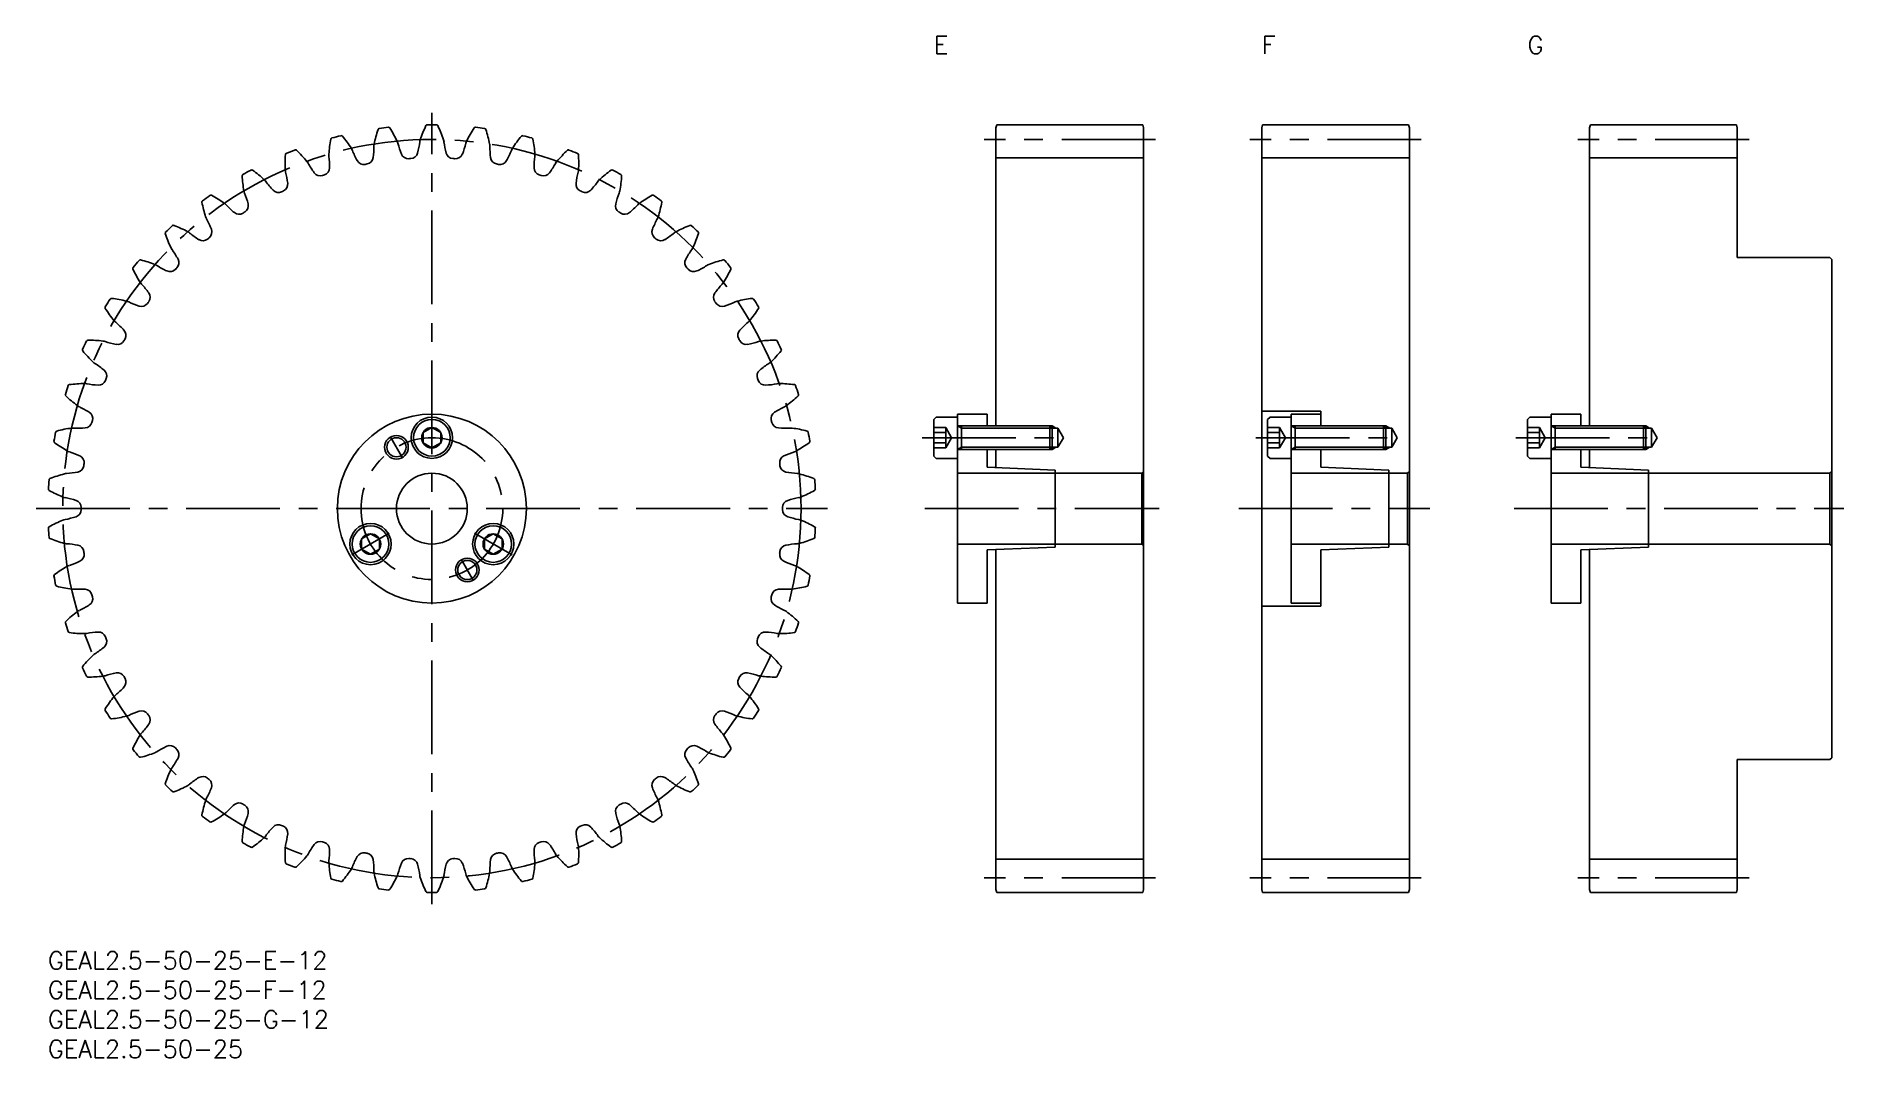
# Model space of a CAD drawing. Extents: x -2 to 304, y -18 to 155.
import ezdxf

# ---------------------------------------------------------------- set-up
doc = ezdxf.new("R2010")
doc.units = 0
doc.header["$LTSCALE"] = 0.5
doc.linetypes.add('CENTER', pattern=[50.8, 31.75, -6.35, 6.35, -6.35])
for name, color, linetype in [('MSM_CENTER', 1, 'CENTER'), ('MSM_CONTINUOUS', 7, 'CONTINUOUS'), ('MSM_NARROW', 5, 'CONTINUOUS'), ('MSM_PART_NUMBER', 7, 'CONTINUOUS')]:
    doc.layers.add(name, color=color, linetype=linetype)
doc.styles.get("Standard").update_dxf_attribs({"font": 'txt.shx', "height": 2, "bigfont": 'bigfont.shx'})

# ---------------------------------------------------------------- blocks, each defined once
blk = doc.blocks.new('*U3')
at = {"layer": 'MSM_PART_NUMBER'}
blk.add_text('GEAL2.5-50-25-F-12', height=3, dxfattribs=at).set_placement((0, -8))
blk = doc.blocks.new('*U4')
at = {"layer": 'MSM_PART_NUMBER'}
blk.add_text('GEAL2.5-50-25-E-12', height=3, dxfattribs=at).set_placement((0, -3))
blk = doc.blocks.new('*U5')
at = {"layer": 'MSM_PART_NUMBER'}
blk.add_text('GEAL2.5-50-25-G-12', height=3, dxfattribs=at).set_placement((0, -13))
blk = doc.blocks.new('*U6')
at = {"layer": 'MSM_PART_NUMBER'}
blk.add_text('E', height=3, dxfattribs=at).set_placement((150, 152))
blk = doc.blocks.new('*U7')
at = {"layer": 'MSM_PART_NUMBER'}
blk.add_text('G', height=3, dxfattribs=at).set_placement((250.5, 152))
blk = doc.blocks.new('*U8')
at = {"layer": 'MSM_PART_NUMBER'}
blk.add_text('GEAL2.5-50-25', height=3, dxfattribs=at).set_placement((0, -18))
blk = doc.blocks.new('*U9')
at = {"layer": 'MSM_PART_NUMBER'}
blk.add_text('F', height=3, dxfattribs=at).set_placement((205.5, 152))

msp = doc.modelspace()

# ---------------------------------------------------------------- linework, layer by layer
at = {"layer": 'MSM_CENTER'}
for p, q in [((65, 8), (65, 142)), ((187.5, 137.5), (158.5, 137.5)), ((232.5, 137.5), (203.5, 137.5)), ((288, 137.5), (259, 137.5)), ((57.95, 87.21), (60.05, 83.57)), ((148, 87), (172.51, 87)), ((204.5, 87), (229.01, 87)), ((248.5, 87), (273.01, 87)), ((-2, 75), (132, 75)), ((148.46, 75), (188.14, 75)), ((201.63, 75), (233.97, 75)), ((248.22, 75), (304.05, 75)), ((51.43, 67.16), (57.79, 70.84)), ((78.57, 67.16), (72.21, 70.84)), ((72.05, 62.79), (69.95, 66.43)), ((187.5, 12.5), (158.5, 12.5)), ((232.5, 12.5), (203.5, 12.5)), ((288, 12.5), (259, 12.5))]:
    msp.add_line(p, q, dxfattribs=at)
for radius in [62.5, 12]:
    msp.add_circle((65, 75), radius, dxfattribs=at)
at = {"layer": 'MSM_CONTINUOUS'}
for p, q in [((160.63, 140), (160.5, 139.5)), ((160.5, 139.5), (160.5, 89)), ((185.37, 140), (160.63, 140)), ((185.5, 139.5), (185.37, 140)), ((185.5, 10.5), (185.5, 139.5)), ((205.63, 140), (205.5, 139.5)), ((205.5, 139.5), (205.5, 10.5)), ((230.37, 140), (205.63, 140)), ((230.5, 139.5), (230.37, 140)), ((230.5, 10.5), (230.5, 139.5)), ((261.13, 140), (261, 139.5)), ((261, 139.5), (261, 89)), ((285.87, 140), (261.13, 140)), ((286, 139.5), (285.87, 140)), ((286, 117.5), (286, 139.5)), ((185.5, 134.38), (160.5, 134.38)), ((230.5, 134.38), (205.5, 134.38)), ((286, 134.38), (261, 134.38)), ((301.7, 117.5), (286, 117.5)), ((302, 117.2), (301.7, 117.5)), ((302, 32.8), (302, 117.2)), ((150, 90.1), (150.4, 90.5)), ((150, 90.1), (150, 83.9)), ((150.4, 90.5), (154, 90.5)), ((154, 59), (154, 91)), ((154, 91), (159, 91)), ((154, 89), (169.62, 89)), ((154.66, 89), (154.66, 85)), ((159, 91), (159, 89)), ((169.62, 85), (169.62, 89)), ((170, 88.62), (169.62, 89)), ((215.5, 91.5), (205.5, 91.5)), ((206.5, 90.1), (206.9, 90.5)), ((206.5, 90.1), (206.5, 83.9)), ((206.9, 90.5), (210.5, 90.5)), ((210.5, 59), (210.5, 91)), ((210.5, 91), (215.5, 91)), ((210.5, 89), (226.12, 89)), ((211.16, 89), (211.16, 85)), ((215.5, 91.5), (215.5, 89)), ((226.12, 85), (226.12, 89)), ((226.5, 88.62), (226.12, 89)), ((250.5, 90.1), (250.9, 90.5)), ((250.5, 90.1), (250.5, 83.9)), ((250.9, 90.5), (254.5, 90.5)), ((254.5, 59), (254.5, 91)), ((254.5, 91), (259.5, 91)), ((254.5, 89), (270.12, 89)), ((255.16, 89), (255.16, 85)), ((259.5, 91), (259.5, 89)), ((270.12, 85), (270.12, 89)), ((270.5, 88.62), (270.12, 89)), ((65, 88.73), (63.5, 87.87)), ((63.5, 87.87), (63.5, 86.13)), ((63.5, 86.13), (65, 85.27)), ((66.5, 87.87), (65, 88.73)), ((65, 85.27), (66.5, 86.13)), ((66.5, 86.13), (66.5, 87.87)), ((150, 88.73), (152, 88.73)), ((150, 87.87), (152, 87.87)), ((150, 86.13), (152, 86.13)), ((152, 88.73), (153, 87)), ((152, 85.27), (152, 88.73)), ((152, 85.27), (153, 87)), ((171, 88.62), (170, 88.62)), ((170, 85.38), (170, 88.62)), ((171.94, 87), (171, 88.62)), ((171, 85.38), (171, 88.62)), ((171, 85.38), (171.94, 87)), ((206.5, 88.73), (208.5, 88.73)), ((206.5, 87.87), (208.5, 87.87)), ((206.5, 86.13), (208.5, 86.13)), ((208.5, 88.73), (209.5, 87)), ((208.5, 85.27), (208.5, 88.73)), ((208.5, 85.27), (209.5, 87)), ((227.5, 88.62), (226.5, 88.62)), ((226.5, 85.38), (226.5, 88.62)), ((228.44, 87), (227.5, 88.62)), ((227.5, 85.38), (227.5, 88.62)), ((227.5, 85.38), (228.44, 87)), ((250.5, 88.73), (252.5, 88.73)), ((250.5, 87.87), (252.5, 87.87)), ((250.5, 86.13), (252.5, 86.13)), ((252.5, 88.73), (253.5, 87)), ((252.5, 85.27), (252.5, 88.73)), ((252.5, 85.27), (253.5, 87)), ((271.5, 88.62), (270.5, 88.62)), ((270.5, 85.38), (270.5, 88.62)), ((272.44, 87), (271.5, 88.62)), ((271.5, 85.38), (271.5, 88.62)), ((271.5, 85.38), (272.44, 87)), ((150, 85.27), (152, 85.27)), ((150.4, 83.5), (150, 83.9)), ((150.4, 83.5), (154, 83.5)), ((154, 85), (169.62, 85)), ((159, 85), (159, 82)), ((160.5, 85), (160.5, 81.93)), ((169.62, 85), (170, 85.38)), ((170, 85.38), (171, 85.38)), ((206.5, 85.27), (208.5, 85.27)), ((206.9, 83.5), (206.5, 83.9)), ((206.9, 83.5), (210.5, 83.5)), ((210.5, 85), (226.12, 85)), ((215.5, 85), (215.5, 82)), ((226.12, 85), (226.5, 85.38)), ((226.5, 85.38), (227.5, 85.38)), ((250.5, 85.27), (252.5, 85.27)), ((250.9, 83.5), (250.5, 83.9)), ((250.9, 83.5), (254.5, 83.5)), ((254.5, 85), (270.12, 85)), ((259.5, 85), (259.5, 82)), ((261, 85), (261, 81.93)), ((270.12, 85), (270.5, 85.38)), ((270.5, 85.38), (271.5, 85.38)), ((185.2, 81), (154, 81)), ((159, 82), (170.5, 81.5)), ((170.5, 68.5), (170.5, 81.5)), ((185.5, 81.3), (185.2, 81)), ((185.2, 69), (185.2, 81)), ((230.2, 81), (210.5, 81)), ((215.5, 82), (227, 81.5)), ((227, 68.5), (227, 81.5)), ((230.5, 81.3), (230.2, 81)), ((230.2, 69), (230.2, 81)), ((301.7, 81), (254.5, 81)), ((259.5, 82), (271, 81.5)), ((271, 68.5), (271, 81.5)), ((302, 81.3), (301.7, 81)), ((301.7, 69), (301.7, 81)), ((54.61, 70.73), (53.11, 69.87)), ((56.11, 69.87), (54.61, 70.73)), ((75.39, 70.73), (73.89, 69.87)), ((76.89, 69.87), (75.39, 70.73)), ((53.11, 69.87), (53.11, 68.13)), ((53.11, 68.13), (54.61, 67.27)), ((54.61, 67.27), (56.11, 68.13)), ((56.11, 68.13), (56.11, 69.87)), ((73.89, 69.87), (73.89, 68.13)), ((73.89, 68.13), (75.39, 67.27)), ((75.39, 67.27), (76.89, 68.13)), ((76.89, 68.13), (76.89, 69.87)), ((154, 69), (185.2, 69)), ((170.5, 68.5), (159, 68)), ((159, 68), (159, 59)), ((160.5, 68.07), (160.5, 10.5)), ((185.2, 69), (185.5, 68.7)), ((210.5, 69), (230.2, 69)), ((227, 68.5), (215.5, 68)), ((215.5, 58.5), (215.5, 68)), ((230.2, 69), (230.5, 68.7)), ((254.5, 69), (301.7, 69)), ((271, 68.5), (259.5, 68)), ((259.5, 68), (259.5, 59)), ((261, 68.07), (261, 10.5)), ((301.7, 69), (302, 68.7)), ((159, 59), (154, 59)), ((205.5, 58.5), (215.5, 58.5)), ((215.5, 59), (210.5, 59)), ((259.5, 59), (254.5, 59)), ((286, 10.5), (286, 32.5)), ((286, 32.5), (301.7, 32.5)), ((301.7, 32.5), (302, 32.8)), ((185.5, 15.62), (160.5, 15.62)), ((230.5, 15.62), (205.5, 15.62)), ((286, 15.62), (261, 15.62)), ((160.5, 10.5), (160.63, 10)), ((160.63, 10), (185.37, 10)), ((185.37, 10), (185.5, 10.5)), ((205.5, 10.5), (205.63, 10)), ((205.63, 10), (230.37, 10)), ((230.37, 10), (230.5, 10.5)), ((261, 10.5), (261.13, 10)), ((261.13, 10), (285.87, 10)), ((285.87, 10), (286, 10.5))]:
    msp.add_line(p, q, dxfattribs=at)
for centre, radius in [((65, 75), 16), ((65, 87), 3.5), ((65, 87), 3.1), ((59, 85.39), 1.62), ((65, 87), 1.73), ((65, 75), 6), ((54.61, 69), 3.5), ((54.61, 69), 3.1), ((54.61, 69), 1.73), ((75.39, 69), 3.5), ((75.39, 69), 3.1), ((75.39, 69), 1.73), ((71, 64.61), 1.62)]:
    msp.add_circle(centre, radius, dxfattribs=at)
for centre, radius, start, end in [((48.14, 137.52), 0.25, 105.0904, 168.8348), ((65, 75), 65, 103.7097, 105.0903), ((49.65, 137.91), 0.25, 39.9651, 103.7097), ((34.52, 125.22), 20, 32.6, 39.9651), ((74.86, 132.91), 20, 161.6349, 169), ((56.11, 139.14), 0.25, 97.8904, 161.6348), ((65, 75), 65, 96.5097, 97.8903), ((57.66, 139.33), 0.25, 32.7651, 96.5097), ((41.05, 128.64), 20, 25.4, 32.7651), ((82.04, 131.22), 20, 154.4349, 161.8), ((64.22, 139.75), 0.25, 90.6903, 154.4349), ((65, 75), 65, 89.3097, 90.6903), ((65.78, 139.75), 0.25, 25.5651, 89.3097), ((47.96, 131.22), 20, 18.2, 25.5651), ((88.95, 128.64), 20, 147.2349, 154.6), ((72.34, 139.33), 0.25, 83.4903, 147.2349), ((65, 75), 65, 82.1097, 83.4903), ((73.89, 139.14), 0.25, 18.3651, 82.1097), ((55.14, 132.91), 20, 11, 18.3651), ((95.48, 125.22), 20, 140.0349, 147.4), ((80.35, 137.91), 0.25, 76.2903, 140.0349), ((65, 75), 65, 74.9097, 76.2903), ((81.86, 137.52), 0.25, 11.1651, 74.9097), ((60.14, 133.55), 20, 176.0349, 183.4), ((40.44, 134.91), 0.25, 112.2904, 176.0349), ((65, 75), 65, 110.9097, 112.2903), ((41.89, 135.49), 0.25, 47.1651, 110.9097), ((28.46, 121), 20, 39.8, 47.1651), ((67.52, 133.69), 20, 168.8349, 176.2), ((49.63, 134.88), 2.07, 176.2, 186.7858), ((49.63, 134.88), 2.07, 22.0142, 32.6), ((66.99, 141.91), 16.67, 202.0336, 208.6503), ((38.52, 136.48), 16.67, 352.9497, 359.5664), ((57.25, 136.34), 2.07, 169, 179.5858), ((57.25, 136.34), 2.07, 14.8142, 25.4), ((75.36, 141.13), 16.67, 194.8336, 201.4503), ((61.01, 135.49), 1.25, 201.4503, 273.772), ((61.37, 135.52), 1.25, 273.428, 345.7497), ((46.43, 139.31), 16.67, 345.7497, 352.3664), ((65, 136.82), 2.07, 161.8, 172.3858), ((65, 136.82), 2.07, 7.6142, 18.2), ((83.57, 139.31), 16.67, 187.6336, 194.2503), ((68.63, 135.52), 1.25, 194.2503, 266.572), ((68.99, 135.49), 1.25, 266.228, 338.5497), ((54.64, 141.13), 16.67, 338.5497, 345.1664), ((72.75, 136.34), 2.07, 154.6, 165.1858), ((72.75, 136.34), 2.07, 0.4142, 11), ((91.48, 136.48), 16.67, 180.4336, 187.0503), ((63.01, 141.91), 16.67, 331.3497, 337.9664), ((80.37, 134.88), 2.07, 147.4, 157.9858), ((62.48, 133.69), 20, 3.8, 11.1651), ((80.37, 134.88), 2.07, 353.2142, 3.8), ((101.54, 121), 20, 132.8349, 140.2), ((88.11, 135.49), 0.25, 69.0903, 132.8349), ((65, 75), 65, 67.7097, 69.0903), ((89.56, 134.91), 0.25, 3.9651, 67.7097), ((69.86, 133.55), 20, 356.6, 3.9651), ((65, 75), 65, 118.1097, 119.4903), ((34.49, 132.11), 0.25, 54.3651, 118.1097), ((22.99, 116.06), 20, 47, 54.3651), ((42.24, 132.48), 2.07, 183.4, 193.9858), ((24.06, 127.96), 16.67, 7.3497, 13.9664), ((42.24, 132.48), 2.07, 29.2142, 39.8), ((58.59, 141.63), 16.67, 209.2336, 215.8503), ((46.09, 132.6), 1.25, 215.8503, 288.172), ((46.44, 132.71), 1.25, 287.828, 0.1497), ((31.02, 132.67), 16.67, 0.1497, 6.7664), ((53.46, 134.52), 1.25, 208.6503, 280.972), ((65, 75), 59.38, 100.628, 100.972), ((53.82, 134.59), 1.25, 280.628, 352.9497), ((65, 75), 59.38, 93.428, 93.772), ((65, 75), 59.38, 86.228, 86.572), ((76.18, 134.59), 1.25, 187.0503, 259.372), ((65, 75), 59.38, 79.028, 79.372), ((76.54, 134.52), 1.25, 259.028, 331.3497), ((98.98, 132.67), 16.67, 173.2336, 179.8503), ((83.56, 132.71), 1.25, 179.8503, 252.172), ((83.91, 132.6), 1.25, 251.828, 324.1497), ((71.41, 141.63), 16.67, 324.1497, 330.7664), ((87.76, 132.48), 2.07, 140.2, 150.7858), ((105.94, 127.96), 16.67, 166.0336, 172.6503), ((87.76, 132.48), 2.07, 346.0142, 356.6), ((107.01, 116.06), 20, 125.6349, 133), ((95.51, 132.11), 0.25, 61.8903, 125.6349), ((65, 75), 65, 60.5097, 61.8903), ((33.13, 131.36), 0.25, 119.4904, 183.2349), ((52.84, 132.48), 20, 183.2349, 190.6), ((35.22, 129.18), 2.07, 190.6, 201.1858), ((35.22, 129.18), 2.07, 36.4142, 47), ((50.29, 140.3), 16.67, 216.4336, 223.0503), ((39.02, 129.78), 1.25, 223.0503, 295.372), ((65, 75), 59.37, 115.028, 115.372), ((39.35, 129.93), 1.25, 295.028, 7.3497), ((65, 75), 59.37, 107.828, 108.172), ((65, 75), 59.37, 71.828, 72.172), ((90.65, 129.93), 1.25, 172.6503, 244.972), ((65, 75), 59.38, 64.628, 64.972), ((90.98, 129.78), 1.25, 244.628, 316.9497), ((79.71, 140.3), 16.67, 316.9497, 323.5664), ((94.78, 129.18), 2.07, 133, 143.5858), ((94.78, 129.18), 2.07, 338.8142, 349.4), ((77.16, 132.48), 20, 349.4, 356.7651), ((96.87, 131.36), 0.25, 356.7651, 60.5097), ((26.31, 126.92), 0.25, 126.6904, 190.4349), ((45.74, 130.5), 20, 190.4349, 197.8), ((65, 75), 65, 125.3097, 126.6903), ((27.57, 127.84), 0.25, 61.5651, 125.3097), ((18.17, 110.47), 20, 54.2, 61.5651), ((28.66, 125.02), 2.07, 43.6142, 54.2), ((42.22, 137.94), 16.67, 223.6336, 230.2503), ((17.75, 122.41), 16.67, 14.5497, 21.1664), ((32.67, 126.28), 1.25, 302.228, 14.5497), ((97.33, 126.28), 1.25, 165.4503, 237.772), ((112.25, 122.41), 16.67, 158.8336, 165.4503), ((87.78, 137.94), 16.67, 309.7497, 316.3664), ((101.34, 125.02), 2.07, 125.8, 136.3858), ((111.83, 110.47), 20, 118.4349, 125.8), ((102.43, 127.84), 0.25, 54.6903, 118.4349), ((65, 75), 65, 53.3097, 54.6903), ((84.26, 130.5), 20, 342.2, 349.5651), ((103.69, 126.92), 0.25, 349.5651, 53.3097), ((65, 75), 65, 132.5097, 133.8903), ((21.25, 122.73), 0.25, 68.7651, 132.5097), ((14.09, 104.32), 20, 61.4, 68.7651), ((28.66, 125.02), 2.07, 197.8, 208.3858), ((12.18, 116.12), 16.67, 21.7497, 28.3664), ((32.36, 126.09), 1.25, 230.2503, 302.572), ((65, 75), 59.38, 122.228, 122.572), ((65, 75), 59.38, 57.428, 57.772), ((97.64, 126.09), 1.25, 237.428, 309.7497), ((117.82, 116.12), 16.67, 151.6336, 158.2503), ((101.34, 125.02), 2.07, 331.6142, 342.2), ((115.91, 104.32), 20, 111.2349, 118.6), ((108.75, 122.73), 0.25, 47.4903, 111.2349), ((65, 75), 65, 46.1097, 47.4903), ((20.11, 121.66), 0.25, 133.8904, 197.6349), ((38.93, 127.65), 20, 197.6349, 205), ((22.68, 120.07), 2.07, 50.8142, 61.4), ((34.51, 134.59), 16.67, 230.8336, 237.4503), ((26.22, 121.6), 1.25, 237.4503, 309.772), ((65, 75), 59.37, 129.428, 129.772), ((26.5, 121.83), 1.25, 309.428, 21.7497), ((103.5, 121.83), 1.25, 158.2503, 230.572), ((65, 75), 59.38, 50.228, 50.572), ((103.78, 121.6), 1.25, 230.228, 302.5497), ((95.49, 134.59), 16.67, 302.5497, 309.1664), ((107.32, 120.07), 2.07, 118.6, 129.1858), ((91.07, 127.65), 20, 335, 342.3651), ((109.89, 121.66), 0.25, 342.3651, 46.1097), ((65, 75), 65, 139.7097, 141.0903), ((15.61, 116.87), 0.25, 75.9651, 139.7097), ((10.82, 97.71), 20, 68.6, 75.9651), ((17.36, 114.41), 2.07, 58.0142, 68.6), ((22.68, 120.07), 2.07, 205, 215.5858), ((7.44, 109.17), 16.67, 28.9497, 35.5664), ((20.93, 116.63), 1.25, 316.628, 28.9497), ((109.07, 116.63), 1.25, 151.0503, 223.372), ((122.56, 109.17), 16.67, 144.4336, 151.0503), ((107.32, 120.07), 2.07, 324.4142, 335), ((112.64, 114.41), 2.07, 111.4, 121.9858), ((119.18, 97.71), 20, 104.0349, 111.4), ((114.39, 116.87), 0.25, 40.2903, 104.0349), ((65, 75), 65, 38.9097, 40.2903), ((14.62, 115.67), 0.25, 141.0904, 204.8349), ((32.54, 123.96), 20, 204.8349, 212.2), ((17.36, 114.41), 2.07, 212.2, 222.7858), ((27.28, 130.3), 16.67, 238.0336, 244.6503), ((20.68, 116.37), 1.25, 244.6503, 316.972), ((65, 75), 59.37, 136.628, 136.972), ((65, 75), 59.38, 43.028, 43.372), ((109.32, 116.37), 1.25, 223.028, 295.3497), ((102.72, 130.3), 16.67, 295.3497, 301.9664), ((112.64, 114.41), 2.07, 317.2142, 327.8), ((97.46, 123.96), 20, 327.8, 335.1651), ((115.38, 115.67), 0.25, 335.1651, 38.9097), ((65, 75), 65, 146.9097, 148.2903), ((10.75, 110.35), 0.25, 83.1651, 146.9097), ((8.4, 90.74), 20, 75.8, 83.1651), ((3.61, 101.69), 16.67, 36.1497, 42.7664), ((16.06, 110.78), 1.25, 323.828, 36.1497), ((113.94, 110.78), 1.25, 143.8503, 216.172), ((126.39, 101.69), 16.67, 137.2336, 143.8503), ((121.6, 90.74), 20, 96.8349, 104.2), ((119.25, 110.35), 0.25, 33.0904, 96.8349), ((65, 75), 65, 31.7097, 33.0903), ((9.92, 109.03), 0.25, 148.2904, 212.0349), ((26.66, 119.51), 20, 212.0349, 219.4), ((12.8, 108.13), 2.07, 65.2142, 75.8), ((20.65, 125.14), 16.67, 245.2336, 251.8503), ((15.85, 110.49), 1.25, 251.8503, 324.172), ((65, 75), 59.37, 143.828, 144.172), ((65, 75), 59.37, 35.828, 36.172), ((114.15, 110.49), 1.25, 215.828, 288.1497), ((109.35, 125.14), 16.67, 288.1497, 294.7664), ((117.2, 108.13), 2.07, 104.2, 114.7858), ((103.34, 119.51), 20, 320.6, 327.9651), ((120.08, 109.03), 0.25, 327.9651, 31.7097), ((12.8, 108.13), 2.07, 219.4, 229.9858), ((0.75, 93.78), 16.67, 43.3497, 49.9664), ((11.96, 104.37), 1.25, 331.028, 43.3497), ((118.04, 104.37), 1.25, 136.6503, 208.972), ((129.25, 93.78), 16.67, 130.0336, 136.6503), ((117.2, 108.13), 2.07, 310.0142, 320.6), ((6.08, 101.86), 0.25, 155.4904, 219.2349), ((65, 75), 65, 154.1097, 155.4903), ((21.38, 114.35), 20, 219.2349, 226.6), ((6.75, 103.27), 0.25, 90.3651, 154.1097), ((6.87, 83.52), 20, 83, 90.3651), ((9.06, 101.32), 2.07, 72.4142, 83), ((14.71, 119.18), 16.67, 252.4336, 259.0503), ((11.79, 104.05), 1.25, 259.0503, 331.372), ((65, 75), 59.37, 151.028, 151.372), ((65, 75), 59.37, 28.628, 28.972), ((118.21, 104.05), 1.25, 208.628, 280.9497), ((115.29, 119.18), 16.67, 280.9497, 287.5664), ((120.94, 101.32), 2.07, 97, 107.5858), ((123.13, 83.52), 20, 89.6349, 97), ((108.62, 114.35), 20, 313.4, 320.7651), ((123.25, 103.27), 0.25, 25.8904, 89.6349), ((65, 75), 65, 24.5097, 25.8903), ((123.92, 101.86), 0.25, 320.7651, 24.5097), ((9.06, 101.32), 2.07, 226.6, 237.1858), ((-1.1, 85.58), 16.67, 50.5497, 57.1664), ((8.7, 97.49), 1.25, 338.228, 50.5497), ((121.3, 97.49), 1.25, 129.4503, 201.772), ((131.1, 85.58), 16.67, 122.8336, 129.4503), ((120.94, 101.32), 2.07, 302.8142, 313.4), ((65, 75), 65, 161.3097, 162.6903), ((3.66, 95.75), 0.25, 97.5651, 161.3097), ((6.26, 76.17), 20, 90.2, 97.5651), ((6.2, 94.1), 2.07, 79.6142, 90.2), ((9.57, 112.53), 16.67, 259.6336, 266.2503), ((8.57, 97.15), 1.25, 266.2503, 338.572), ((65, 75), 59.37, 158.228, 158.572), ((65, 75), 59.38, 21.428, 21.772), ((121.43, 97.15), 1.25, 201.428, 273.7497), ((120.43, 112.53), 16.67, 273.7497, 280.3664), ((123.8, 94.1), 2.07, 89.8, 100.3858), ((123.74, 76.17), 20, 82.4349, 89.8), ((126.34, 95.75), 0.25, 18.6904, 82.4349), ((65, 75), 65, 17.3097, 18.6903), ((3.18, 94.27), 0.25, 162.6904, 226.435), ((16.79, 108.58), 20, 226.4349, 233.8), ((6.2, 94.1), 2.07, 233.8, 244.3858), ((-1.9, 77.21), 16.67, 57.7497, 64.3664), ((131.9, 77.21), 16.67, 115.6336, 122.2503), ((123.8, 94.1), 2.07, 295.6142, 306.2), ((113.21, 108.58), 20, 306.2, 313.5651), ((126.82, 94.27), 0.25, 313.5651, 17.3097), ((6.23, 89.9), 1.25, 273.4503, 345.772), ((6.33, 90.25), 1.25, 345.428, 57.7497), ((65, 75), 59.37, 165.428, 165.772), ((123.67, 90.25), 1.25, 122.2503, 194.572), ((65, 75), 59.38, 14.228, 14.572), ((123.77, 89.9), 1.25, 194.228, 266.5497), ((65, 75), 65, 168.5097, 169.8903), ((1.26, 86.37), 0.25, 169.8904, 233.6349), ((12.97, 102.27), 20, 233.6349, 241), ((1.55, 87.9), 0.25, 104.7651, 168.5097), ((6.58, 68.8), 20, 97.4, 104.7651), ((4.27, 86.58), 2.07, 86.8142, 97.4), ((5.31, 105.29), 16.67, 266.8336, 273.4503), ((124.69, 105.29), 16.67, 266.5497, 273.1664), ((125.73, 86.58), 2.07, 82.6, 93.1858), ((123.42, 68.8), 20, 75.2349, 82.6), ((117.03, 102.27), 20, 299, 306.3651), ((128.45, 87.9), 0.25, 11.4904, 75.2349), ((65, 75), 65, 10.1097, 11.4903), ((128.74, 86.37), 0.25, 306.3651, 10.1097), ((4.27, 86.58), 2.07, 241, 251.5858), ((-1.65, 68.81), 16.67, 64.9497, 71.5664), ((4.88, 82.78), 1.25, 352.628, 64.9497), ((125.12, 82.78), 1.25, 115.0503, 187.372), ((131.65, 68.81), 16.67, 108.4336, 115.0503), ((125.73, 86.58), 2.07, 288.4142, 299), ((65, 75), 65, 175.7097, 177.0903), ((0.43, 79.84), 0.25, 111.9651, 175.7097), ((7.82, 61.53), 20, 104.6, 111.9651), ((3.3, 78.88), 2.07, 94.0142, 104.6), ((1.98, 97.57), 16.67, 274.0336, 280.6503), ((4.83, 82.42), 1.25, 280.6503, 352.972), ((65, 75), 59.38, 172.628, 172.972), ((65, 75), 59.38, 7.028, 7.372), ((125.17, 82.42), 1.25, 187.028, 259.3497), ((128.02, 97.57), 16.67, 259.3497, 265.9664), ((126.7, 78.88), 2.07, 75.4, 85.9858), ((122.18, 61.53), 20, 68.0349, 75.4), ((129.57, 79.84), 0.25, 4.2904, 68.0349), ((65, 75), 65, 2.9097, 4.2903), ((0.33, 78.29), 0.25, 177.0904, 240.8348), ((9.96, 95.53), 20, 240.8349, 248.2), ((3.3, 78.88), 2.07, 248.2, 258.7858), ((-0.35, 60.51), 16.67, 72.1497, 78.7664), ((130.35, 60.51), 16.67, 101.2336, 107.8503), ((126.7, 78.88), 2.07, 281.2142, 291.8), ((120.04, 95.53), 20, 291.8, 299.1651), ((129.67, 78.29), 0.25, 299.1651, 2.9097), ((-0.35, 89.49), 16.67, 281.2336, 287.8503), ((4.38, 75.18), 1.25, 359.828, 72.1497), ((4.38, 74.82), 1.25, 287.8503, 0.172), ((65, 75), 59.37, 179.828, 180.172), ((125.62, 75.18), 1.25, 107.8503, 180.172), ((65, 75), 59.37, 359.828, 0.172), ((125.62, 74.82), 1.25, 179.828, 252.1497), ((130.35, 89.49), 16.67, 252.1497, 258.7664), ((0.33, 71.71), 0.25, 119.1651, 182.9097), ((65, 75), 65, 182.9097, 184.2903), ((9.96, 54.47), 20, 111.8, 119.1651), ((3.3, 71.12), 2.07, 101.2142, 111.8), ((126.7, 71.12), 2.07, 68.2, 78.7858), ((120.04, 54.47), 20, 60.8349, 68.2), ((129.67, 71.71), 0.25, 357.0904, 60.8349), ((65, 75), 65, 355.7097, 357.0903), ((0.43, 70.16), 0.25, 184.2904, 248.0348), ((7.82, 88.47), 20, 248.0349, 255.4), ((3.3, 71.12), 2.07, 255.4, 265.9858), ((1.98, 52.43), 16.67, 79.3497, 85.9664), ((4.83, 67.58), 1.25, 7.028, 79.3497), ((4.88, 67.22), 1.25, 295.0503, 7.372), ((65, 75), 59.38, 187.028, 187.372), ((125.12, 67.22), 1.25, 172.628, 244.9497), ((65, 75), 59.37, 352.628, 352.972), ((125.17, 67.58), 1.25, 100.6503, 172.972), ((128.02, 52.43), 16.67, 94.0336, 100.6503), ((126.7, 71.12), 2.07, 274.0142, 284.6), ((122.18, 88.47), 20, 284.6, 291.9651), ((129.57, 70.16), 0.25, 291.9651, 355.7097), ((12.97, 47.73), 20, 119, 126.3651), ((4.27, 63.42), 2.07, 108.4142, 119), ((-1.65, 81.19), 16.67, 288.4336, 295.0503), ((131.65, 81.19), 16.67, 244.9497, 251.5664), ((125.73, 63.42), 2.07, 61, 71.5858), ((117.03, 47.73), 20, 53.6349, 61), ((1.26, 63.63), 0.25, 126.3651, 190.1097), ((65, 75), 65, 190.1097, 191.4903), ((1.55, 62.1), 0.25, 191.4904, 255.2349), ((6.58, 81.2), 20, 255.2349, 262.6), ((4.27, 63.42), 2.07, 262.6, 273.1858), ((5.31, 44.71), 16.67, 86.5497, 93.1664), ((6.23, 60.1), 1.25, 14.228, 86.5497), ((123.77, 60.1), 1.25, 93.4503, 165.772), ((124.69, 44.71), 16.67, 86.8336, 93.4503), ((125.73, 63.42), 2.07, 266.8142, 277.4), ((123.42, 81.2), 20, 277.4, 284.7651), ((128.45, 62.1), 0.25, 284.7651, 348.5097), ((65, 75), 65, 348.5097, 349.8903), ((128.74, 63.63), 0.25, 349.8904, 53.6349), ((-1.9, 72.79), 16.67, 295.6336, 302.2503), ((6.33, 59.75), 1.25, 302.2503, 14.572), ((65, 75), 59.37, 194.228, 194.572), ((123.67, 59.75), 1.25, 165.428, 237.7497), ((65, 75), 59.37, 345.428, 345.772), ((131.9, 72.79), 16.67, 237.7497, 244.3664), ((3.18, 55.73), 0.25, 133.5651, 197.3097), ((65, 75), 65, 197.3097, 198.6903), ((16.79, 41.42), 20, 126.2, 133.5651), ((6.2, 55.9), 2.07, 115.6142, 126.2), ((123.8, 55.9), 2.07, 53.8, 64.3858), ((113.21, 41.42), 20, 46.4349, 53.8), ((65, 75), 65, 341.3097, 342.6903), ((126.82, 55.73), 0.25, 342.6904, 46.4349), ((3.66, 54.25), 0.25, 198.6904, 262.4349), ((6.26, 73.83), 20, 262.4349, 269.8), ((6.2, 55.9), 2.07, 269.8, 280.3858), ((9.57, 37.47), 16.67, 93.7497, 100.3664), ((8.57, 52.85), 1.25, 21.428, 93.7497), ((8.7, 52.51), 1.25, 309.4503, 21.772), ((65, 75), 59.38, 201.428, 201.772), ((121.3, 52.51), 1.25, 158.228, 230.5497), ((65, 75), 59.38, 338.228, 338.572), ((121.43, 52.85), 1.25, 86.2503, 158.572), ((120.43, 37.47), 16.67, 79.6336, 86.2503), ((123.8, 55.9), 2.07, 259.6142, 270.2), ((123.74, 73.83), 20, 270.2, 277.5651), ((126.34, 54.25), 0.25, 277.5651, 341.3097), ((21.38, 35.65), 20, 133.4, 140.7651), ((9.06, 48.68), 2.07, 122.8142, 133.4), ((-1.1, 64.42), 16.67, 302.8336, 309.4503), ((131.1, 64.42), 16.67, 230.5497, 237.1664), ((120.94, 48.68), 2.07, 46.6, 57.1858), ((108.62, 35.65), 20, 39.2349, 46.6), ((6.08, 48.14), 0.25, 140.7651, 204.5097), ((65, 75), 65, 204.5097, 205.8903), ((6.75, 46.73), 0.25, 205.8904, 269.6349), ((6.87, 66.48), 20, 269.6349, 277), ((9.06, 48.68), 2.07, 277, 287.5858), ((14.71, 30.82), 16.67, 100.9497, 107.5664), ((11.79, 45.95), 1.25, 28.628, 100.9497), ((11.96, 45.63), 1.25, 316.6503, 28.972), ((65, 75), 59.37, 208.628, 208.972), ((118.04, 45.63), 1.25, 151.028, 223.3497), ((65, 75), 59.38, 331.028, 331.372), ((118.21, 45.95), 1.25, 79.0503, 151.372), ((115.29, 30.82), 16.67, 72.4336, 79.0503), ((120.94, 48.68), 2.07, 252.4142, 263), ((123.13, 66.48), 20, 263, 270.3651), ((123.25, 46.73), 0.25, 270.3651, 334.1097), ((65, 75), 65, 334.1097, 335.4903), ((123.92, 48.14), 0.25, 335.4904, 39.2349), ((26.66, 30.49), 20, 140.6, 147.9651), ((12.8, 41.87), 2.07, 130.0142, 140.6), ((0.75, 56.22), 16.67, 310.0336, 316.6503), ((129.25, 56.22), 16.67, 223.3497, 229.9664), ((117.2, 41.87), 2.07, 39.4, 49.9858), ((103.34, 30.49), 20, 32.0349, 39.4), ((9.92, 40.97), 0.25, 147.9651, 211.7097), ((65, 75), 65, 211.7097, 213.0903), ((8.4, 59.26), 20, 276.8349, 284.2), ((12.8, 41.87), 2.07, 284.2, 294.7858), ((20.65, 24.86), 16.67, 108.1497, 114.7664), ((15.85, 39.51), 1.25, 35.828, 108.1497), ((65, 75), 59.37, 215.828, 216.172), ((16.06, 39.22), 1.25, 323.8503, 36.172), ((113.94, 39.22), 1.25, 143.828, 216.1497), ((65, 75), 59.37, 323.828, 324.172), ((114.15, 39.51), 1.25, 71.8503, 144.172), ((109.35, 24.86), 16.67, 65.2336, 71.8503), ((117.2, 41.87), 2.07, 245.2142, 255.8), ((121.6, 59.26), 20, 255.8, 263.1651), ((65, 75), 65, 326.9097, 328.2903), ((120.08, 40.97), 0.25, 328.2904, 32.0348), ((10.75, 39.65), 0.25, 213.0904, 276.8349), ((17.36, 35.59), 2.07, 137.2142, 147.8), ((3.61, 48.31), 16.67, 317.2336, 323.8503), ((126.39, 48.31), 16.67, 216.1497, 222.7664), ((112.64, 35.59), 2.07, 32.2, 42.7858), ((119.25, 39.65), 0.25, 263.1651, 326.9097), ((14.62, 34.33), 0.25, 155.1651, 218.9097), ((32.54, 26.04), 20, 147.8, 155.1651), ((65, 75), 65, 218.9097, 220.2903), ((10.82, 52.29), 20, 284.0349, 291.4), ((17.36, 35.59), 2.07, 291.4, 301.9858), ((27.28, 19.7), 16.67, 115.3497, 121.9664), ((20.68, 33.63), 1.25, 43.028, 115.3497), ((65, 75), 59.38, 223.028, 223.372), ((20.93, 33.37), 1.25, 331.0503, 43.372), ((109.07, 33.37), 1.25, 136.628, 208.9497), ((65, 75), 59.37, 316.628, 316.972), ((109.32, 33.63), 1.25, 64.6503, 136.972), ((102.72, 19.7), 16.67, 58.0336, 64.6503), ((112.64, 35.59), 2.07, 238.0142, 248.6), ((119.18, 52.29), 20, 248.6, 255.9651), ((97.46, 26.04), 20, 24.8349, 32.2), ((65, 75), 65, 319.7097, 321.0903), ((115.38, 34.33), 0.25, 321.0904, 24.8349), ((15.61, 33.13), 0.25, 220.2904, 284.0349), ((38.93, 22.35), 20, 155, 162.3651), ((22.68, 29.93), 2.07, 144.4142, 155), ((7.44, 40.83), 16.67, 324.4336, 331.0503), ((122.56, 40.83), 16.67, 208.9497, 215.5664), ((107.32, 29.93), 2.07, 25, 35.5858), ((91.07, 22.35), 20, 17.6349, 25), ((114.39, 33.13), 0.25, 255.9651, 319.7097), ((20.11, 28.34), 0.25, 162.3651, 226.1097), ((65, 75), 65, 226.1097, 227.4903), ((14.09, 45.68), 20, 291.2349, 298.6), ((22.68, 29.93), 2.07, 298.6, 309.1858), ((34.51, 15.41), 16.67, 122.5497, 129.1664), ((26.22, 28.4), 1.25, 50.228, 122.5497), ((12.18, 33.88), 16.67, 331.6336, 338.2503), ((65, 75), 59.38, 230.228, 230.572), ((26.5, 28.17), 1.25, 338.2503, 50.572), ((103.5, 28.17), 1.25, 129.428, 201.7497), ((117.82, 33.88), 16.67, 201.7497, 208.3664), ((65, 75), 59.38, 309.428, 309.772), ((103.78, 28.4), 1.25, 57.4503, 129.772), ((95.49, 15.41), 16.67, 50.8336, 57.4503), ((107.32, 29.93), 2.07, 230.8142, 241.4), ((115.91, 45.68), 20, 241.4, 248.7651), ((65, 75), 65, 312.5097, 313.8903), ((109.89, 28.34), 0.25, 313.8904, 17.6349), ((21.25, 27.27), 0.25, 227.4904, 291.2349), ((45.74, 19.5), 20, 162.2, 169.5651), ((28.66, 24.98), 2.07, 151.6142, 162.2), ((42.22, 12.06), 16.67, 129.7497, 136.3664), ((32.36, 23.91), 1.25, 57.428, 129.7497), ((65, 75), 59.38, 237.428, 237.772), ((32.67, 23.72), 1.25, 345.4503, 57.772), ((97.33, 23.72), 1.25, 122.228, 194.5497), ((65, 75), 59.37, 302.228, 302.572), ((97.64, 23.91), 1.25, 50.2503, 122.572), ((87.78, 12.06), 16.67, 43.6336, 50.2503), ((101.34, 24.98), 2.07, 17.8, 28.3858), ((84.26, 19.5), 20, 10.4349, 17.8), ((108.75, 27.27), 0.25, 248.7651, 312.5097), ((26.31, 23.08), 0.25, 169.5651, 233.3097), ((65, 75), 65, 233.3097, 234.6903), ((27.57, 22.16), 0.25, 234.6904, 298.4349), ((18.17, 39.53), 20, 298.4349, 305.8), ((28.66, 24.98), 2.07, 305.8, 316.3858), ((35.22, 20.82), 2.07, 158.8142, 169.4), ((17.75, 27.59), 16.67, 338.8336, 345.4503), ((39.02, 20.22), 1.25, 64.628, 136.9497), ((90.98, 20.22), 1.25, 43.0503, 115.372), ((112.25, 27.59), 16.67, 194.5497, 201.1664), ((94.78, 20.82), 2.07, 10.6, 21.1858), ((101.34, 24.98), 2.07, 223.6142, 234.2), ((111.83, 39.53), 20, 234.2, 241.5651), ((102.43, 22.16), 0.25, 241.5651, 305.3097), ((65, 75), 65, 305.3097, 306.6903), ((103.69, 23.08), 0.25, 306.6904, 10.4349), ((52.84, 17.52), 20, 169.4, 176.7651), ((33.13, 18.64), 0.25, 176.7651, 240.5097), ((65, 75), 65, 240.5097, 241.8903), ((22.99, 33.94), 20, 305.6349, 313), ((35.22, 20.82), 2.07, 313, 323.5858), ((50.29, 9.7), 16.67, 136.9497, 143.5664), ((65, 75), 59.37, 244.628, 244.972), ((39.35, 20.07), 1.25, 352.6503, 64.972), ((24.06, 22.04), 16.67, 346.0336, 352.6503), ((46.09, 17.4), 1.25, 71.828, 144.1497), ((65, 75), 59.38, 251.828, 252.172), ((46.44, 17.29), 1.25, 359.8503, 72.172), ((83.56, 17.29), 1.25, 107.828, 180.1497), ((65, 75), 59.37, 287.828, 288.172), ((83.91, 17.4), 1.25, 35.8503, 108.172), ((90.65, 20.07), 1.25, 115.028, 187.3497), ((105.94, 22.04), 16.67, 187.3497, 193.9664), ((65, 75), 59.38, 295.028, 295.372), ((79.71, 9.7), 16.67, 36.4336, 43.0503), ((94.78, 20.82), 2.07, 216.4142, 227), ((107.01, 33.94), 20, 227, 234.3651), ((65, 75), 65, 298.1097, 299.4903), ((77.16, 17.52), 20, 3.2349, 10.6), ((96.87, 18.64), 0.25, 299.4904, 3.2349), ((34.49, 17.89), 0.25, 241.8904, 305.6349), ((60.14, 16.45), 20, 176.6, 183.9651), ((42.24, 17.52), 2.07, 166.0142, 176.6), ((28.46, 29), 20, 312.8349, 320.2), ((42.24, 17.52), 2.07, 320.2, 330.7858), ((58.59, 8.37), 16.67, 144.1497, 150.7664), ((49.63, 15.12), 2.07, 173.2142, 183.8), ((31.02, 17.33), 16.67, 353.2336, 359.8503), ((66.99, 8.09), 16.67, 151.3497, 157.9664), ((53.46, 15.48), 1.25, 79.028, 151.3497), ((65, 75), 59.38, 259.028, 259.372), ((53.82, 15.41), 1.25, 7.0503, 79.372), ((38.52, 13.52), 16.67, 0.4336, 7.0503), ((61.01, 14.51), 1.25, 86.228, 158.5497), ((65, 75), 59.38, 266.228, 266.572), ((61.37, 14.48), 1.25, 14.2503, 86.572), ((68.63, 14.48), 1.25, 93.428, 165.7497), ((65, 75), 59.38, 273.428, 273.772), ((68.99, 14.51), 1.25, 21.4503, 93.772), ((91.48, 13.52), 16.67, 172.9497, 179.5664), ((76.18, 15.41), 1.25, 100.628, 172.9497), ((65, 75), 59.38, 280.628, 280.972), ((76.54, 15.48), 1.25, 28.6503, 100.972), ((63.01, 8.09), 16.67, 22.0336, 28.6503), ((98.98, 17.33), 16.67, 180.1497, 186.7664), ((80.37, 15.12), 2.07, 356.2, 6.7858), ((71.41, 8.37), 16.67, 29.2336, 35.8503), ((87.76, 17.52), 2.07, 209.2142, 219.8), ((101.54, 29), 20, 219.8, 227.1651), ((87.76, 17.52), 2.07, 3.4, 13.9858), ((69.86, 16.45), 20, 356.0349, 3.4), ((95.51, 17.89), 0.25, 234.3651, 298.1097), ((40.44, 15.09), 0.25, 183.9651, 247.7097), ((65, 75), 65, 247.7097, 249.0903), ((41.89, 14.51), 0.25, 249.0904, 312.8349), ((67.52, 16.31), 20, 183.8, 191.1651), ((48.14, 12.48), 0.25, 191.1651, 254.9097), ((34.52, 24.78), 20, 320.0349, 327.4), ((49.63, 15.12), 2.07, 327.4, 337.9858), ((57.25, 13.66), 2.07, 180.4142, 191), ((74.86, 17.09), 20, 191, 198.3651), ((41.05, 21.36), 20, 327.2349, 334.6), ((57.25, 13.66), 2.07, 334.6, 345.1858), ((75.36, 8.87), 16.67, 158.5497, 165.1664), ((46.43, 10.69), 16.67, 7.6336, 14.2503), ((65, 13.18), 2.07, 187.6142, 198.2), ((82.04, 18.78), 20, 198.2, 205.5651), ((47.96, 18.78), 20, 334.4349, 341.8), ((65, 13.18), 2.07, 341.8, 352.3858), ((83.57, 10.69), 16.67, 165.7497, 172.3664), ((54.64, 8.87), 16.67, 14.8336, 21.4503), ((72.75, 13.66), 2.07, 194.8142, 205.4), ((88.95, 21.36), 20, 205.4, 212.7651), ((55.14, 17.09), 20, 341.6349, 349), ((72.75, 13.66), 2.07, 349, 359.5858), ((80.37, 15.12), 2.07, 202.0142, 212.6), ((95.48, 24.78), 20, 212.6, 219.9651), ((81.86, 12.48), 0.25, 285.0904, 348.8349), ((62.48, 16.31), 20, 348.8349, 356.2), ((88.11, 14.51), 0.25, 227.1651, 290.9097), ((65, 75), 65, 290.9097, 292.2903), ((89.56, 15.09), 0.25, 292.2904, 356.0349), ((65, 75), 65, 254.9097, 256.2903), ((49.65, 12.09), 0.25, 256.2904, 320.0349), ((56.11, 10.86), 0.25, 198.3651, 262.1097), ((65, 75), 65, 262.1097, 263.4903), ((57.66, 10.67), 0.25, 263.4904, 327.2348), ((64.22, 10.25), 0.25, 205.5651, 269.3097), ((65, 75), 65, 269.3097, 270.6903), ((65.78, 10.25), 0.25, 270.6904, 334.4349), ((72.34, 10.67), 0.25, 212.7651, 276.5097), ((65, 75), 65, 276.5097, 277.8903), ((73.89, 10.86), 0.25, 277.8904, 341.6349), ((80.35, 12.09), 0.25, 219.9651, 283.7097), ((65, 75), 65, 283.7097, 285.0903)]:
    msp.add_arc(centre, radius, start, end, dxfattribs=at)
at = {"layer": 'MSM_NARROW'}
for p, q in [((154, 89), (154.66, 88.62)), ((170, 89), (169.62, 89)), ((170, 89), (170, 85)), ((170.66, 88.62), (170, 89)), ((210.5, 89), (211.16, 88.62)), ((226.5, 89), (226.12, 89)), ((226.5, 89), (226.5, 85)), ((227.16, 88.62), (226.5, 89)), ((254.5, 89), (255.16, 88.62)), ((270.5, 89), (270.12, 89)), ((270.5, 89), (270.5, 85)), ((271.16, 88.62), (270.5, 89)), ((154.66, 88.62), (170, 88.62)), ((211.16, 88.62), (226.5, 88.62)), ((255.16, 88.62), (270.5, 88.62)), ((154, 85), (154.66, 85.38)), ((154.66, 85.38), (170, 85.38)), ((170, 85), (169.62, 85)), ((170.66, 85.38), (170, 85)), ((210.5, 85), (211.16, 85.38)), ((211.16, 85.38), (226.5, 85.38)), ((226.5, 85), (226.12, 85)), ((227.16, 85.38), (226.5, 85)), ((254.5, 85), (255.16, 85.38)), ((255.16, 85.38), (270.5, 85.38)), ((270.5, 85), (270.12, 85)), ((271.16, 85.38), (270.5, 85))]:
    msp.add_line(p, q, dxfattribs=at)
for centre in [(59, 85.39), (71, 64.61)]:
    msp.add_circle(centre, 2, dxfattribs=at)

# ---------------------------------------------------------------- block references
at = {"layer": 'MSM_CONTINUOUS'}
for name in ['*U6', '*U9', '*U7', '*U4', '*U3', '*U5', '*U8']:
    msp.add_blockref(name, (0, 0), dxfattribs=at)

doc.saveas('drawing.dxf')
